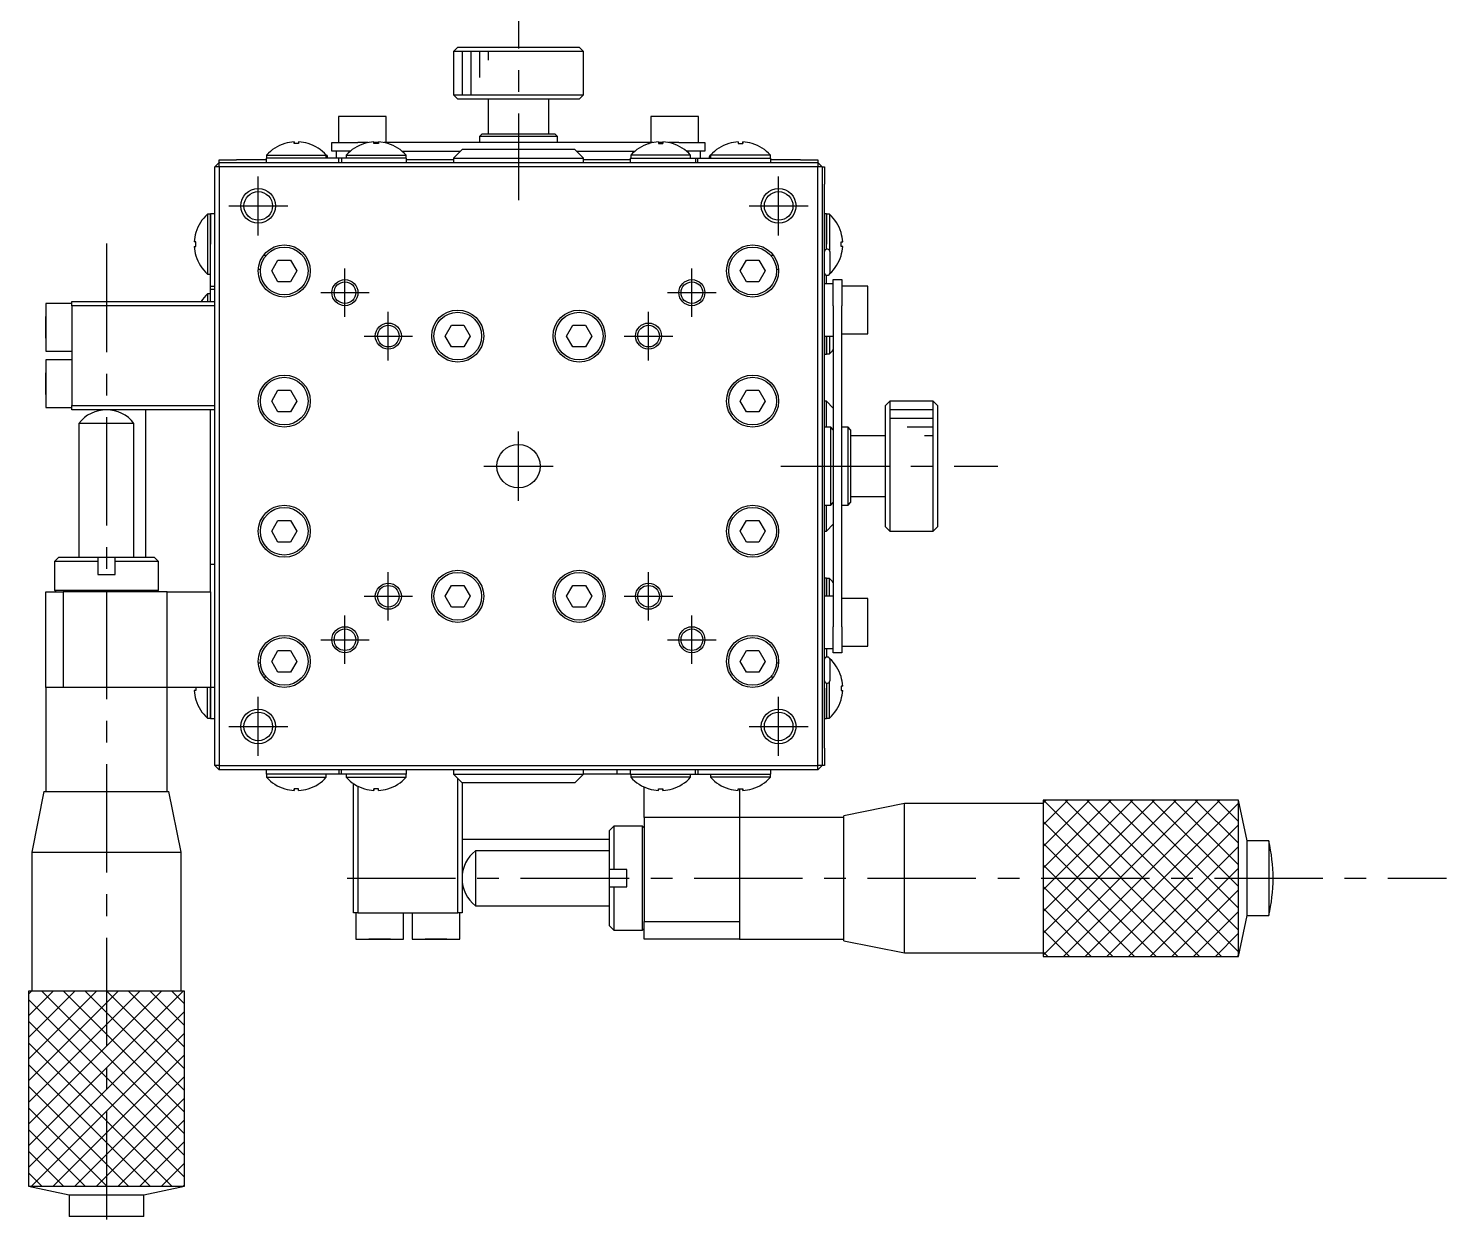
# Model space of a CAD drawing. Extents: x -162 to 398, y -18 to 324.
# Drawn here: x -7 to 156.5, y 107.5 to 244.5 of the extents above; entities that cross this region are included whole.
import ezdxf

# ---------------------------------------------------------------- set-up
doc = ezdxf.new("R2010")
doc.units = 0
doc.header["$LTSCALE"] = 10
doc.linetypes.add('CENTER', pattern=[2, 1.25, -0.25, 0.25, -0.25])
doc.layers.get('0').update_dxf_attribs({"linetype": 'CONTINUOUS'})
doc.layers.add('CENTER', color=1, linetype='CENTER')

msp = doc.modelspace()

# ---------------------------------------------------------------- linework, layer by layer
at = {"color": 7, "linetype": 'CONTINUOUS'}
for p, q in [((42.529483, 242.301859), (42.029483, 241.801859)), ((42.529483, 242.301859), (56.529483, 242.301859)), ((57.029483, 241.801859), (56.529483, 242.301859)), ((57.029483, 241.801859), (42.029483, 241.801859)), ((42.029483, 241.801859), (42.029483, 236.801859)), ((57.029483, 236.801859), (57.029483, 241.801859)), ((42.029483, 236.801859), (57.029483, 236.801859)), ((42.029483, 236.801859), (42.529483, 236.301859)), ((56.529483, 236.301859), (42.529483, 236.301859)), ((46.029483, 236.301859), (46.029483, 232.301859)), ((53.029483, 232.301859), (53.029483, 236.301859)), ((56.529483, 236.301859), (57.029483, 236.801859)), ((34.279483, 234.301859), (28.779483, 234.301859)), ((28.779483, 234.301859), (28.779483, 231.301859)), ((34.279483, 231.301859), (34.279483, 234.301859)), ((70.279483, 234.301859), (64.779483, 234.301859)), ((64.779483, 234.301859), (64.779483, 231.301859)), ((70.279483, 231.301859), (70.279483, 234.301859)), ((45.329483, 232.301859), (45.029483, 232.001859)), ((45.329483, 232.301859), (53.729483, 232.301859)), ((54.029483, 232.001859), (53.729483, 232.301859)), ((22.581697, 231.192289), (22.578434, 231.198979)), ((22.581697, 231.192289), (22.578434, 231.198979)), ((23.669483, 231.192289), (23.669483, 231.38714)), ((23.669483, 231.38714), (23.669483, 231.192289)), ((24.189483, 231.192289), (23.669483, 231.192289)), ((24.189483, 231.38714), (24.189483, 231.192289)), ((25.280531, 231.198979), (25.277268, 231.192289)), ((28.029483, 230.301859), (28.029483, 231.301859)), ((28.029483, 231.301859), (31.029483, 231.301859)), ((32.211659, 231.301859), (31.029483, 231.301859)), ((31.781697, 231.192289), (31.778434, 231.198979)), ((31.781697, 231.192289), (31.778434, 231.198979)), ((32.869483, 231.192289), (32.869483, 231.38714)), ((32.869483, 231.38714), (32.869483, 231.192289)), ((33.389483, 231.301859), (32.869483, 231.301859)), ((33.389483, 231.192289), (32.869483, 231.192289)), ((33.389483, 231.38714), (33.389483, 231.192289)), ((65.011659, 231.301859), (34.047306, 231.301859)), ((34.480531, 231.198979), (34.477268, 231.192289)), ((54.029483, 232.001859), (45.029483, 232.001859)), ((45.029483, 232.001859), (45.029483, 231.301859)), ((54.029483, 231.301859), (54.029483, 232.001859)), ((64.578434, 231.198979), (64.581697, 231.192289)), ((65.669483, 231.38714), (65.669483, 231.192289)), ((66.189483, 231.301859), (65.669483, 231.301859)), ((65.669483, 231.192289), (66.189483, 231.192289)), ((66.189483, 231.192289), (66.189483, 231.38714)), ((66.189483, 231.38714), (66.189483, 231.192289)), ((68.029483, 231.301859), (66.847306, 231.301859)), ((67.277268, 231.192289), (67.280531, 231.198979)), ((67.277268, 231.192289), (67.280531, 231.198979)), ((68.029483, 231.301859), (71.029483, 231.301859)), ((71.029483, 231.301859), (71.029483, 230.301859)), ((73.778434, 231.198979), (73.781697, 231.192289)), ((74.869483, 231.38714), (74.869483, 231.192289)), ((74.869483, 231.192289), (75.389483, 231.192289)), ((75.389483, 231.192289), (75.389483, 231.38714)), ((75.389483, 231.38714), (75.389483, 231.192289)), ((76.477268, 231.192289), (76.480531, 231.198979)), ((76.477268, 231.192289), (76.480531, 231.198979)), ((15.029483, 229.001859), (14.529483, 228.501859)), ((15.029483, 229.001859), (15.029483, 229.301859)), ((15.029483, 229.301859), (17.029483, 229.301859)), ((15.029483, 228.501859), (15.029483, 229.001859)), ((15.029483, 229.001859), (84.029483, 229.001859)), ((20.429483, 229.301859), (17.029483, 229.301859)), ((23.929483, 229.501859), (20.429483, 229.501859)), ((20.429483, 229.501859), (20.429483, 229.001859)), ((20.479483, 229.844473), (23.929483, 229.844473)), ((20.479483, 229.844473), (20.479483, 229.501859)), ((23.929483, 229.844473), (27.379483, 229.844473)), ((27.829483, 229.501859), (23.929483, 229.501859)), ((27.379483, 229.501859), (27.379483, 229.844473)), ((27.529483, 229.551859), (27.529483, 229.651859)), ((27.529483, 229.551859), (27.529483, 229.651859)), ((28.829483, 229.501859), (27.829483, 229.501859)), ((30.14452, 230.301859), (28.029483, 230.301859)), ((28.529483, 230.301859), (28.529483, 229.501859)), ((29.129483, 229.501859), (28.829483, 229.501859)), ((28.829483, 229.001859), (28.829483, 229.501859)), ((29.129483, 229.501859), (29.129483, 229.001859)), ((30.129483, 229.501859), (29.129483, 229.501859)), ((29.679483, 229.844473), (33.129483, 229.844473)), ((29.679483, 229.844473), (29.679483, 229.501859)), ((33.129483, 229.501859), (30.129483, 229.501859)), ((33.129483, 229.844473), (36.579483, 229.844473)), ((36.629483, 229.501859), (33.129483, 229.501859)), ((36.114445, 230.301859), (42.829483, 230.301859)), ((36.579483, 229.501859), (36.579483, 229.844473)), ((36.629483, 229.001859), (36.629483, 229.501859)), ((42.029483, 229.301859), (36.629483, 229.301859)), ((43.029483, 230.501859), (42.029483, 229.501859)), ((42.029483, 229.501859), (57.029483, 229.501859)), ((42.029483, 229.501859), (42.029483, 229.001859)), ((56.029483, 230.501859), (43.029483, 230.501859)), ((57.029483, 229.501859), (56.029483, 230.501859)), ((56.229483, 230.301859), (62.94452, 230.301859)), ((57.029483, 229.001859), (57.029483, 229.501859)), ((62.429483, 229.301859), (57.029483, 229.301859)), ((62.429483, 229.501859), (65.929483, 229.501859)), ((62.429483, 229.501859), (62.429483, 229.001859)), ((65.929483, 229.844473), (62.479483, 229.844473)), ((62.479483, 229.844473), (62.479483, 229.501859)), ((69.379483, 229.844473), (65.929483, 229.844473)), ((65.929483, 229.501859), (68.929483, 229.501859)), ((71.029483, 230.301859), (68.914445, 230.301859)), ((68.929483, 229.501859), (69.929483, 229.501859)), ((69.379483, 229.501859), (69.379483, 229.844473)), ((69.929483, 229.501859), (69.929483, 229.001859)), ((69.929483, 229.501859), (70.229483, 229.501859)), ((70.229483, 229.001859), (70.229483, 229.501859)), ((70.229483, 229.501859), (71.229483, 229.501859)), ((70.529483, 229.501859), (70.529483, 230.301859)), ((71.229483, 229.501859), (75.129483, 229.501859)), ((71.529483, 229.651859), (71.529483, 229.551859)), ((71.529483, 229.651859), (71.529483, 229.551859)), ((75.129483, 229.844473), (71.679483, 229.844473)), ((71.679483, 229.844473), (71.679483, 229.501859)), ((78.579483, 229.844473), (75.129483, 229.844473)), ((75.129483, 229.501859), (78.629483, 229.501859)), ((78.579483, 229.501859), (78.579483, 229.844473)), ((78.629483, 229.001859), (78.629483, 229.501859)), ((82.029483, 229.301859), (78.629483, 229.301859)), ((82.029483, 229.301859), (84.029483, 229.301859)), ((84.029483, 229.301859), (84.029483, 229.001859)), ((84.029483, 229.001859), (84.029483, 228.501859)), ((84.529483, 228.501859), (84.029483, 229.001859)), ((15.029483, 228.501859), (14.529483, 228.501859)), ((14.529483, 159.501859), (14.529483, 228.501859)), ((15.029483, 228.501859), (15.029483, 159.501859)), ((84.029483, 228.501859), (15.029483, 228.501859)), ((84.029483, 159.501859), (84.029483, 228.501859)), ((84.529483, 228.501859), (84.029483, 228.501859)), ((84.529483, 228.501859), (84.529483, 226.501859)), ((84.529483, 228.501859), (84.829483, 228.501859)), ((84.829483, 228.501859), (84.829483, 226.501859)), ((84.529483, 226.501859), (84.529483, 161.501859)), ((84.529483, 226.501859), (84.529483, 161.501859)), ((84.829483, 218.301859), (84.829483, 226.501859)), ((13.686869, 223.051859), (13.686869, 219.601859)), ((14.029483, 223.051859), (13.686869, 223.051859)), ((14.029483, 219.601859), (14.029483, 223.101859)), ((14.529483, 223.101859), (14.029483, 223.101859)), ((14.029483, 223.051859), (14.029483, 219.601859)), ((85.029483, 223.101859), (84.829483, 223.101859)), ((85.029483, 219.601859), (85.029483, 223.101859)), ((85.029483, 223.051859), (85.029483, 219.601859)), ((85.372097, 223.051859), (85.029483, 223.051859)), ((85.372097, 223.051859), (85.372097, 219.601859)), ((12.339053, 220.949645), (12.332362, 220.952908)), ((12.339053, 220.949645), (12.332362, 220.952908)), ((86.719912, 220.949645), (86.726603, 220.952908)), ((86.719912, 220.949645), (86.726603, 220.952908)), ((12.339053, 219.861859), (12.144202, 219.861859)), ((12.144202, 219.341859), (12.339053, 219.341859)), ((12.339053, 219.341859), (12.339053, 219.861859)), ((13.686869, 219.601859), (13.686869, 216.151859)), ((14.029483, 215.701859), (14.029483, 219.601859)), ((85.029483, 218.996808), (85.029483, 219.601859)), ((85.372097, 219.601859), (85.372097, 218.911232)), ((86.719912, 219.861859), (86.914763, 219.861859)), ((86.719912, 219.341859), (86.719912, 219.861859)), ((86.914763, 219.341859), (86.719912, 219.341859)), ((12.332362, 218.25081), (12.339053, 218.254073)), ((12.332362, 218.25081), (12.339053, 218.254073)), ((20.450421, 218.301859), (20.129483, 218.301859)), ((21.086108, 216.501859), (21.807795, 217.751859)), ((21.807795, 217.751859), (23.251171, 217.751859)), ((23.251171, 217.751859), (23.972859, 216.501859)), ((75.086108, 216.501859), (75.807795, 217.751859)), ((75.807795, 217.751859), (77.251171, 217.751859)), ((77.251171, 217.751859), (77.972859, 216.501859)), ((78.929483, 218.301859), (78.608545, 218.301859)), ((84.829483, 216.701859), (84.829483, 218.301859)), ((85.179483, 219.001859), (85.079483, 219.001859)), ((85.179483, 219.001859), (85.079483, 219.001859)), ((85.429483, 218.751859), (85.429483, 217.501859)), ((85.429483, 218.751859), (85.429483, 217.626859)), ((85.429483, 218.751859), (85.429483, 217.626859)), ((85.429483, 217.626859), (85.429483, 217.376859)), ((85.429483, 217.626859), (85.429483, 217.376859)), ((85.429483, 217.501859), (85.429483, 216.251859)), ((86.726603, 218.25081), (86.719912, 218.254073)), ((86.726603, 218.25081), (86.719912, 218.254073)), ((13.686869, 216.151859), (14.029483, 216.151859)), ((19.536157, 216.701859), (19.786766, 216.701859)), ((21.807795, 215.251859), (21.086108, 216.501859)), ((23.972859, 216.501859), (23.251171, 215.251859)), ((75.807795, 215.251859), (75.086108, 216.501859)), ((77.972859, 216.501859), (77.251171, 215.251859)), ((79.272201, 216.701859), (79.522808, 216.701859)), ((84.829483, 171.301859), (84.829483, 216.701859)), ((85.029483, 215.701859), (85.029483, 216.00691)), ((85.079483, 216.001859), (85.179483, 216.001859)), ((85.079483, 216.001859), (85.179483, 216.001859)), ((85.429483, 217.376859), (85.429483, 216.251859)), ((85.429483, 217.376859), (85.429483, 216.327794)), ((85.429483, 216.327794), (85.429483, 216.251859)), ((14.029483, 214.701859), (14.029483, 215.701859)), ((14.029483, 214.401859), (14.029483, 214.701859)), ((14.529483, 214.701859), (14.029483, 214.701859)), ((14.029483, 213.401859), (14.029483, 214.401859)), ((14.029483, 214.401859), (14.529483, 214.401859)), ((23.251171, 215.251859), (21.807795, 215.251859)), ((77.251171, 215.251859), (75.807795, 215.251859)), ((85.829483, 215.001859), (84.829483, 215.001859)), ((85.029483, 215.001859), (85.029483, 215.701859)), ((85.829483, 215.501859), (86.829483, 215.501859)), ((85.829483, 212.501859), (85.829483, 215.501859)), ((86.829483, 215.501859), (86.829483, 212.501859)), ((89.829483, 214.751859), (86.829483, 214.751859)), ((89.829483, 209.251859), (89.829483, 214.751859)), ((-4.970517, 212.751859), (-4.970517, 207.251859)), ((-4.970517, 212.751859), (-4.970517, 207.251859)), ((-1.970517, 212.751859), (-4.970517, 212.751859)), ((-1.970517, 212.501859), (-1.970517, 213.001859)), ((-1.970517, 213.001859), (14.529483, 213.001859)), ((13.686869, 213.851859), (13.686869, 213.001859)), ((14.029483, 213.851859), (13.686869, 213.851859)), ((14.029483, 213.001859), (14.029483, 213.401859)), ((-4.970517, 211.251859), (-4.970517, 210.001859)), ((-4.970517, 210.001859), (-4.970517, 211.251859)), ((-1.970517, 212.501859), (-1.970517, 201.001859)), ((14.529483, 212.501859), (-1.970517, 212.501859)), ((85.829483, 212.501859), (85.829483, 175.501859)), ((86.829483, 175.501859), (86.829483, 212.501859)), ((-4.970517, 208.751859), (-4.970517, 210.001859)), ((-4.970517, 210.001859), (-4.970517, 208.751859)), ((41.086108, 209.001859), (41.807795, 210.251859)), ((41.807795, 210.251859), (43.251171, 210.251859)), ((43.251171, 210.251859), (43.972859, 209.001859)), ((55.086108, 209.001859), (55.807795, 210.251859)), ((55.807795, 210.251859), (57.251171, 210.251859)), ((57.251171, 210.251859), (57.972859, 209.001859)), ((41.807795, 207.751859), (41.086108, 209.001859)), ((43.251171, 207.751859), (41.807795, 207.751859)), ((43.972859, 209.001859), (43.251171, 207.751859)), ((55.807795, 207.751859), (55.086108, 209.001859)), ((57.251171, 207.751859), (55.807795, 207.751859)), ((57.972859, 209.001859), (57.251171, 207.751859)), ((84.829483, 209.001859), (85.829483, 209.001859)), ((85.029483, 209.001859), (85.029483, 207.314083)), ((85.029483, 206.901859), (85.029483, 208.969847)), ((85.372097, 209.001859), (85.372097, 206.951859)), ((86.829483, 209.251859), (89.829483, 209.251859)), ((-4.970517, 207.251859), (-1.970517, 207.251859)), ((-4.970517, 206.251859), (-4.970517, 200.751859)), ((-4.970517, 206.251859), (-4.970517, 200.751859)), ((-1.970517, 206.251859), (-4.970517, 206.251859)), ((84.829483, 206.901859), (85.029483, 206.901859)), ((85.029483, 207.314083), (85.029483, 206.951859)), ((85.029483, 206.951859), (85.372097, 206.951859)), ((-4.970517, 204.751859), (-4.970517, 203.501859)), ((-4.970517, 203.501859), (-4.970517, 204.751859)), ((-4.970517, 202.251859), (-4.970517, 203.501859)), ((-4.970517, 203.501859), (-4.970517, 202.251859)), ((21.086107, 201.501859), (21.807795, 202.751859)), ((21.807795, 200.251859), (21.086107, 201.501859)), ((21.807795, 202.751859), (23.251171, 202.751859)), ((23.251171, 202.751859), (23.972859, 201.501859)), ((23.972859, 201.501859), (23.251171, 200.251859)), ((75.086107, 201.501859), (75.807795, 202.751859)), ((75.807795, 200.251859), (75.086107, 201.501859)), ((75.807795, 202.751859), (77.251171, 202.751859)), ((77.251171, 202.751859), (77.972859, 201.501859)), ((77.972859, 201.501859), (77.251171, 200.251859)), ((85.029483, 201.501859), (84.829483, 201.501859)), ((85.029483, 198.501859), (85.029483, 201.501859)), ((85.829483, 200.701859), (85.029483, 201.501859)), ((92.329483, 201.50186), (91.829483, 201.00186)), ((92.329483, 201.50186), (92.329483, 186.50186)), ((97.329483, 201.50186), (92.329483, 201.50186)), ((97.329483, 186.50186), (97.329483, 201.50186)), ((97.829483, 201.00186), (97.329483, 201.50186)), ((-4.970517, 200.751859), (-1.970517, 200.751859)), ((-1.970517, 200.501859), (-1.970517, 201.001859)), ((-1.970517, 201.001859), (14.529483, 201.001859)), ((14.529483, 200.501859), (-1.970517, 200.501859)), ((6.529483, 200.501859), (6.529483, 183.501859)), ((14.029483, 179.501859), (14.029483, 200.501859)), ((23.251171, 200.251859), (21.807795, 200.251859)), ((77.251171, 200.251859), (75.807795, 200.251859)), ((91.829483, 187.00186), (91.829483, 201.00186)), ((97.829483, 201.00186), (97.829483, 187.00186)), ((2.029483, 198.934679), (-1.145517, 198.934679)), ((-1.145517, 198.934679), (-1.145517, 183.501859)), ((5.204483, 198.934679), (2.029483, 198.934679)), ((5.204483, 183.501859), (5.204483, 198.934679)), ((85.529483, 198.501859), (84.829483, 198.501859)), ((85.529483, 189.501859), (85.529483, 198.501859)), ((85.829483, 198.201859), (85.529483, 198.501859)), ((87.529483, 198.501859), (86.829483, 198.501859)), ((87.529483, 189.501859), (87.529483, 198.501859)), ((87.829483, 198.201859), (87.529483, 198.501859)), ((87.829483, 198.201859), (87.829483, 189.801859)), ((91.829483, 197.50186), (87.829483, 197.50186)), ((85.529483, 189.501859), (85.829483, 189.801859)), ((87.529483, 189.501859), (87.829483, 189.801859)), ((87.829483, 190.50186), (91.829483, 190.50186)), ((84.829483, 189.501859), (85.529483, 189.501859)), ((85.029483, 186.501859), (85.029483, 189.501859)), ((86.829483, 189.501859), (87.529483, 189.501859)), ((21.086107, 186.501859), (21.807795, 187.751859)), ((21.807795, 185.251859), (21.086107, 186.501859)), ((21.807795, 187.751859), (23.251171, 187.751859)), ((23.251171, 187.751859), (23.972859, 186.501859)), ((23.972859, 186.501859), (23.251171, 185.251859)), ((75.086107, 186.501859), (75.807795, 187.751859)), ((75.807795, 185.251859), (75.086107, 186.501859)), ((75.807795, 187.751859), (77.251171, 187.751859)), ((77.251171, 187.751859), (77.972859, 186.501859)), ((77.972859, 186.501859), (77.251171, 185.251859)), ((84.829483, 186.501859), (85.029483, 186.501859)), ((85.029483, 186.501859), (85.829483, 187.301859)), ((91.829483, 187.00186), (92.329483, 186.50186)), ((92.329483, 186.50186), (97.329483, 186.50186)), ((97.329483, 186.50186), (97.829483, 187.00186)), ((23.251171, 185.251859), (21.807795, 185.251859)), ((77.251171, 185.251859), (75.807795, 185.251859)), ((-3.470517, 183.501859), (-3.970517, 183.001859)), ((-3.470517, 183.501859), (1.029483, 183.501859)), ((-3.470517, 183.501859), (-2.720517, 183.501859)), ((1.029483, 183.501859), (1.029483, 183.001859)), ((1.029483, 183.501859), (3.029483, 183.501859)), ((3.029483, 183.001859), (3.029483, 183.501859)), ((3.029483, 183.501859), (7.529483, 183.501859)), ((6.779483, 183.501859), (7.529483, 183.501859)), ((8.029483, 183.001859), (7.529483, 183.501859)), ((1.029483, 183.001859), (-3.970517, 183.001859)), ((-3.970517, 183.001859), (-3.970517, 179.701859)), ((1.029483, 183.001859), (1.029483, 181.501859)), ((1.029483, 181.501859), (3.029483, 181.501859)), ((8.029483, 183.001859), (3.029483, 183.001859)), ((3.029483, 181.501859), (3.029483, 183.001859)), ((8.029483, 179.701859), (8.029483, 183.001859)), ((14.529483, 182.668829), (14.029483, 182.668829)), ((41.086108, 179.001859), (41.807795, 180.251859)), ((41.807795, 180.251859), (43.251171, 180.251859)), ((43.251171, 180.251859), (43.972859, 179.001859)), ((55.086108, 179.001859), (55.807795, 180.251859)), ((55.807795, 180.251859), (57.251171, 180.251859)), ((57.251171, 180.251859), (57.972859, 179.001859)), ((85.029483, 181.101859), (84.829483, 181.101859)), ((85.029483, 181.101859), (85.029483, 179.033871)), ((85.029483, 180.689635), (85.029483, 181.051859)), ((85.372097, 181.051859), (85.029483, 181.051859)), ((85.029483, 179.001859), (85.029483, 180.689635)), ((85.372097, 179.001859), (85.372097, 181.051859)), ((-4.970517, 168.501859), (-4.970517, 179.501859)), ((-4.970517, 179.501859), (-2.970517, 179.501859)), ((-3.970517, 179.701859), (2.029483, 179.701859)), ((-3.970517, 179.701859), (-3.770517, 179.501859)), ((-2.970517, 179.501859), (-2.970517, 168.501859)), ((9.029483, 179.501859), (-2.970517, 179.501859)), ((2.029483, 179.701859), (8.029483, 179.701859)), ((7.829483, 179.501859), (8.029483, 179.701859)), ((9.029483, 168.501859), (9.029483, 179.501859)), ((9.029483, 179.501859), (14.029483, 179.501859)), ((14.029483, 179.501859), (14.029483, 168.501859)), ((41.807795, 177.751859), (41.086108, 179.001859)), ((43.972859, 179.001859), (43.251171, 177.751859)), ((55.807795, 177.751859), (55.086108, 179.001859)), ((57.972859, 179.001859), (57.251171, 177.751859)), ((85.829483, 179.001859), (84.829483, 179.001859)), ((89.829483, 178.751859), (86.829483, 178.751859)), ((89.829483, 173.251859), (89.829483, 178.751859)), ((43.251171, 177.751859), (41.807795, 177.751859)), ((57.251171, 177.751859), (55.807795, 177.751859)), ((85.829483, 172.501859), (85.829483, 175.501859)), ((86.829483, 175.501859), (86.829483, 172.501859)), ((21.086108, 171.501859), (21.807795, 172.751859)), ((21.807795, 172.751859), (23.251171, 172.751859)), ((23.251171, 172.751859), (23.972859, 171.501859)), ((75.086108, 171.501859), (75.807795, 172.751859)), ((75.807795, 172.751859), (77.251171, 172.751859)), ((77.251171, 172.751859), (77.972859, 171.501859)), ((84.829483, 173.001859), (85.829483, 173.001859)), ((85.029483, 173.001859), (85.029483, 172.301859)), ((85.029483, 172.301859), (85.029483, 171.996808)), ((85.179483, 172.001859), (85.079483, 172.001859)), ((85.179483, 172.001859), (85.079483, 172.001859)), ((85.429483, 171.751859), (85.429483, 170.501859)), ((85.429483, 171.751859), (85.429483, 170.626859)), ((85.429483, 171.751859), (85.429483, 170.626859)), ((86.829483, 172.501859), (85.829483, 172.501859)), ((86.829483, 173.251859), (89.829483, 173.251859)), ((19.786766, 171.301859), (19.536157, 171.301859)), ((21.807795, 170.251859), (21.086108, 171.501859)), ((23.251171, 170.251859), (21.807795, 170.251859)), ((23.972859, 171.501859), (23.251171, 170.251859)), ((75.807795, 170.251859), (75.086108, 171.501859)), ((77.251171, 170.251859), (75.807795, 170.251859)), ((77.972859, 171.501859), (77.251171, 170.251859)), ((79.522808, 171.301859), (79.272201, 171.301859)), ((84.829483, 169.701859), (84.829483, 171.301859)), ((85.429483, 170.626859), (85.429483, 170.376859)), ((85.429483, 170.626859), (85.429483, 170.376859)), ((85.429483, 170.501859), (85.429483, 169.251859)), ((85.429483, 170.376859), (85.429483, 169.251859)), ((85.429483, 170.376859), (85.429483, 169.327794)), ((-2.970517, 168.501859), (-4.970517, 168.501859)), ((-4.970517, 168.501859), (-4.970517, 156.501859)), ((9.029483, 168.501859), (-2.970517, 168.501859)), ((14.029483, 168.501859), (9.029483, 168.501859)), ((9.029483, 156.501859), (9.029483, 168.501859)), ((12.333351, 168.501859), (12.339053, 168.141859)), ((13.686869, 168.401859), (13.686869, 168.501859)), ((14.529483, 168.501859), (14.029483, 168.501859)), ((14.029483, 168.501859), (14.029483, 168.401859)), ((20.129483, 169.701859), (20.450421, 169.701859)), ((78.608546, 169.701859), (78.929483, 169.701859)), ((84.829483, 161.501859), (84.829483, 169.701859)), ((85.029483, 169.00691), (85.029483, 168.401859)), ((85.079483, 169.001859), (85.179483, 169.001859)), ((85.079483, 169.001859), (85.179483, 169.001859)), ((85.372097, 168.401859), (85.372097, 169.092486)), ((85.429483, 169.327794), (85.429483, 169.251859)), ((86.726603, 169.752908), (86.719912, 169.749645)), ((86.726603, 169.752908), (86.719912, 169.749645)), ((86.914763, 168.661859), (86.719912, 168.661859)), ((86.719912, 168.661859), (86.719912, 168.141859)), ((12.339053, 168.141859), (12.144202, 168.141859)), ((12.339053, 167.054073), (12.332362, 167.05081)), ((12.339053, 167.054073), (12.332362, 167.05081)), ((13.686869, 164.951859), (13.686869, 168.401859)), ((14.029483, 164.951859), (14.029483, 168.401859)), ((14.029483, 168.401859), (14.029483, 164.901859)), ((85.029483, 164.951859), (85.029483, 168.401859)), ((85.029483, 168.401859), (85.029483, 164.901859)), ((85.372097, 164.951859), (85.372097, 168.401859)), ((86.719912, 168.141859), (86.914763, 168.141859)), ((86.719912, 167.054073), (86.726603, 167.05081)), ((86.719912, 167.054073), (86.726603, 167.05081)), ((13.686869, 164.951859), (14.029483, 164.951859)), ((14.029483, 164.901859), (14.529483, 164.901859)), ((84.829483, 164.901859), (85.029483, 164.901859)), ((85.029483, 164.951859), (85.372097, 164.951859)), ((84.529483, 161.501859), (84.529483, 159.501859)), ((84.829483, 161.501859), (84.829483, 159.501859)), ((15.029483, 159.501859), (14.529483, 159.501859)), ((14.529483, 159.501859), (15.029483, 159.001859)), ((15.029483, 159.501859), (15.029483, 159.001859)), ((15.029483, 159.501859), (84.029483, 159.501859)), ((84.029483, 159.001859), (15.029483, 159.001859)), ((20.429483, 159.001859), (20.429483, 158.501859)), ((28.829483, 159.001859), (28.829483, 158.501859)), ((29.129483, 158.501859), (29.129483, 159.001859)), ((36.629483, 158.501859), (36.629483, 159.001859)), ((42.029483, 159.001859), (42.029483, 158.501859)), ((57.029483, 158.501859), (57.029483, 159.001859)), ((60.862513, 159.001859), (60.862513, 158.501859)), ((62.429483, 159.001859), (62.429483, 158.501859)), ((69.929483, 158.501859), (69.929483, 159.001859)), ((70.229483, 159.001859), (70.229483, 158.501859)), ((78.629483, 158.501859), (78.629483, 159.001859)), ((84.529483, 159.501859), (84.029483, 159.501859)), ((84.029483, 159.001859), (84.029483, 159.501859)), ((84.029483, 159.001859), (84.529483, 159.501859)), ((84.829483, 159.501859), (84.529483, 159.501859)), ((23.929483, 158.501859), (20.429483, 158.501859)), ((20.479483, 158.501859), (20.479483, 158.159245)), ((20.479483, 158.159245), (23.929483, 158.159245)), ((27.829483, 158.501859), (23.929483, 158.501859)), ((23.929483, 158.159245), (27.379483, 158.159245)), ((27.379483, 158.159245), (27.379483, 158.501859)), ((28.829483, 158.501859), (27.829483, 158.501859)), ((29.129483, 158.501859), (28.829483, 158.501859)), ((30.129483, 158.501859), (29.129483, 158.501859)), ((29.679483, 158.501859), (29.679483, 158.159245)), ((29.679483, 158.159245), (33.129483, 158.159245)), ((33.129483, 158.501859), (30.129483, 158.501859)), ((30.529483, 142.501859), (30.529483, 157.407126)), ((31.029483, 157.109183), (31.029483, 142.501859)), ((36.629483, 158.501859), (33.129483, 158.501859)), ((33.129483, 158.159245), (36.579483, 158.159245)), ((36.579483, 158.159245), (36.579483, 158.501859)), ((42.029483, 158.501859), (57.029483, 158.501859)), ((42.029483, 158.501859), (43.029483, 157.501859)), ((42.529483, 142.501859), (42.529483, 158.001859)), ((56.029483, 157.501859), (43.029483, 157.501859)), ((43.029483, 157.501859), (43.029483, 142.501859)), ((56.029483, 157.501859), (57.029483, 158.501859)), ((62.429483, 158.501859), (57.029483, 158.501859)), ((62.429483, 158.501859), (65.929483, 158.501859)), ((62.479483, 158.501859), (62.479483, 158.159245)), ((65.929483, 158.159245), (62.479483, 158.159245)), ((64.029483, 153.501859), (64.029483, 157.012587)), ((65.929483, 158.501859), (68.929483, 158.501859)), ((69.379483, 158.159245), (65.929483, 158.159245)), ((68.929483, 158.501859), (69.929483, 158.501859)), ((69.379483, 158.159245), (69.379483, 158.501859)), ((69.929483, 158.501859), (70.229483, 158.501859)), ((70.229483, 158.501859), (71.229483, 158.501859)), ((71.229483, 158.501859), (75.129483, 158.501859)), ((71.679483, 158.501859), (71.679483, 158.159245)), ((75.129483, 158.159245), (71.679483, 158.159245)), ((75.129483, 158.501859), (78.629483, 158.501859)), ((78.579483, 158.159245), (75.129483, 158.159245)), ((78.579483, 158.159245), (78.579483, 158.501859)), ((-5.170517, 156.501859), (-6.570517, 149.501859)), ((-5.170517, 156.501859), (9.229483, 156.501859)), ((10.629483, 149.501859), (9.229483, 156.501859)), ((22.581697, 156.811429), (22.578434, 156.804739)), ((22.581697, 156.811429), (22.578434, 156.804739)), ((24.189483, 156.811429), (23.669483, 156.811429)), ((23.669483, 156.811429), (23.669483, 156.616578)), ((23.669483, 156.616578), (23.669483, 156.811429)), ((24.189483, 156.616578), (24.189483, 156.811429)), ((25.280531, 156.804739), (25.277268, 156.811429)), ((31.781697, 156.811429), (31.778434, 156.804739)), ((31.781697, 156.811429), (31.778434, 156.804739)), ((33.389483, 156.811429), (32.869483, 156.811429)), ((32.869483, 156.811429), (32.869483, 156.616578)), ((32.869483, 156.616578), (32.869483, 156.811429)), ((33.389483, 156.616578), (33.389483, 156.811429)), ((34.480531, 156.804739), (34.477268, 156.811429)), ((64.578434, 156.804739), (64.581697, 156.811429)), ((65.669483, 156.811429), (66.189483, 156.811429)), ((65.669483, 156.616578), (65.669483, 156.811429)), ((66.189483, 156.811429), (66.189483, 156.616578)), ((66.189483, 156.616578), (66.189483, 156.811429)), ((67.277268, 156.811429), (67.280531, 156.804739)), ((67.277268, 156.811429), (67.280531, 156.804739)), ((73.778434, 156.804739), (73.781697, 156.811429)), ((74.869483, 156.811429), (75.389483, 156.811429)), ((74.869483, 156.616578), (74.869483, 156.811429)), ((75.029483, 156.805728), (75.029483, 153.501859)), ((75.389483, 156.811429), (75.389483, 156.616578)), ((75.389483, 156.616578), (75.389483, 156.811429)), ((76.477268, 156.811429), (76.480531, 156.804739)), ((76.477268, 156.811429), (76.480531, 156.804739)), ((132.529483, 155.501859), (110.029483, 155.501859)), ((110.029483, 155.501859), (110.029483, 137.501859)), ((133.529483, 150.801859), (132.529483, 155.501859)), ((132.529483, 137.501859), (132.529483, 155.501859)), ((94.029483, 155.101859), (87.029483, 153.701859)), ((87.029483, 139.301859), (87.029483, 153.701859)), ((94.029483, 137.901859), (94.029483, 155.101859)), ((110.029483, 155.101859), (94.029483, 155.101859)), ((60.529483, 152.501859), (60.029483, 152.001859)), ((60.529483, 152.501859), (60.529483, 147.501859)), ((63.829483, 152.501859), (60.529483, 152.501859)), ((63.829483, 146.501859), (63.829483, 152.501859)), ((64.029483, 152.301859), (63.829483, 152.501859)), ((75.029483, 153.501859), (64.029483, 153.501859)), ((64.029483, 153.501859), (64.029483, 141.501859)), ((75.029483, 153.501859), (75.029483, 141.501859)), ((87.029483, 153.501859), (75.029483, 153.501859)), ((43.029483, 151.001859), (60.029483, 151.001859)), ((60.029483, 151.251859), (60.029483, 152.001859)), ((60.029483, 147.501859), (60.029483, 152.001859)), ((133.529483, 146.501859), (133.529483, 150.801859)), ((136.029483, 150.801859), (133.529483, 150.801859)), ((136.029483, 150.801859), (136.029483, 142.201859)), ((-6.570517, 149.501859), (10.629483, 149.501859)), ((-6.570517, 149.501859), (-6.570517, 133.501859)), ((10.629483, 133.501859), (10.629483, 149.501859)), ((44.596662, 149.676859), (44.596662, 146.501859)), ((60.029483, 149.676859), (44.596662, 149.676859)), ((60.529483, 147.501859), (60.029483, 147.501859)), ((60.029483, 145.501859), (60.029483, 147.501859)), ((62.029483, 147.501859), (60.529483, 147.501859)), ((62.029483, 145.501859), (62.029483, 147.501859)), ((44.596662, 146.501859), (44.596662, 143.326859)), ((63.829483, 140.501859), (63.829483, 146.501859)), ((132.529483, 137.501859), (132.529483, 146.501859)), ((133.529483, 142.201859), (133.529483, 146.501859)), ((60.029483, 141.001859), (60.029483, 145.501859)), ((60.029483, 145.501859), (60.529483, 145.501859)), ((60.529483, 145.501859), (60.529483, 140.501859)), ((60.529483, 145.501859), (62.029483, 145.501859)), ((31.029483, 142.501859), (30.529483, 142.501859)), ((30.779483, 142.501859), (30.779483, 139.501859)), ((31.029483, 142.501859), (42.529483, 142.501859)), ((36.279483, 139.501859), (36.279483, 142.501859)), ((37.279483, 142.501859), (37.279483, 139.501859)), ((43.029483, 142.501859), (42.529483, 142.501859)), ((42.779483, 139.501859), (42.779483, 142.501859)), ((44.596662, 143.326859), (60.029483, 143.326859)), ((60.029483, 141.001859), (60.029483, 141.751859)), ((60.029483, 141.001859), (60.529483, 140.501859)), ((63.829483, 140.501859), (64.029483, 140.701859)), ((64.029483, 141.501859), (75.029483, 141.501859)), ((64.029483, 139.501859), (64.029483, 141.501859)), ((75.029483, 141.501859), (75.029483, 139.501859)), ((132.529483, 137.501859), (133.529483, 142.201859)), ((133.529483, 142.201859), (136.029483, 142.201859)), ((30.779483, 139.501859), (36.279483, 139.501859)), ((30.779483, 139.501859), (36.279483, 139.501859)), ((32.279483, 139.501859), (33.529483, 139.501859)), ((33.529483, 139.501859), (32.279483, 139.501859)), ((34.779483, 139.501859), (33.529483, 139.501859)), ((33.529483, 139.501859), (34.779483, 139.501859)), ((37.279483, 139.501859), (42.779483, 139.501859)), ((37.279483, 139.501859), (42.779483, 139.501859)), ((38.779483, 139.501859), (40.029483, 139.501859)), ((40.029483, 139.501859), (38.779483, 139.501859)), ((41.279483, 139.501859), (40.029483, 139.501859)), ((40.029483, 139.501859), (41.279483, 139.501859)), ((60.529483, 140.501859), (63.829483, 140.501859)), ((75.029483, 139.501859), (64.029483, 139.501859)), ((75.029483, 139.501859), (87.029483, 139.501859)), ((87.029483, 139.301859), (94.029483, 137.901859)), ((94.029483, 137.901859), (110.029483, 137.901859)), ((110.029483, 137.501859), (132.529483, 137.501859)), ((11.029483, 133.501859), (-6.970517, 133.501859)), ((-6.970517, 133.501859), (-6.970517, 111.001859)), ((11.029483, 111.001859), (11.029483, 133.501859)), ((-6.970517, 111.001859), (2.029483, 111.001859)), ((-6.970517, 111.001859), (-2.270517, 110.001859)), ((-6.970517, 111.001859), (11.029483, 111.001859)), ((-2.270517, 110.001859), (2.029483, 110.001859)), ((-2.270517, 110.001859), (-2.270517, 107.501859)), ((2.029483, 110.001859), (6.329483, 110.001859)), ((6.329483, 110.001859), (11.029483, 111.001859)), ((6.329483, 107.501859), (6.329483, 110.001859)), ((6.329483, 107.501859), (-2.270517, 107.501859))]:
    msp.add_line(p, q, dxfattribs=at)
at = {"color": 3, "linetype": 'CONTINUOUS'}
for p, q in [((43.029483, 241.801859), (43.029483, 236.801859)), ((44.029483, 241.801859), (44.029483, 236.801859)), ((45.029483, 241.801859), (45.029483, 238.801859)), ((46.029483, 241.801859), (46.029483, 240.801859)), ((97.329483, 200.50186), (92.329483, 200.50186)), ((97.329483, 199.50186), (92.329483, 199.50186)), ((97.329483, 198.50186), (94.329483, 198.50186)), ((97.329483, 197.50186), (96.329483, 197.50186)), ((110.029483, 155.157106), (110.374235, 155.501859)), ((110.029483, 152.657106), (112.874235, 155.501859)), ((110.029483, 150.157106), (115.374235, 155.501859)), ((110.029483, 147.657106), (117.874235, 155.501859)), ((110.029483, 145.157106), (120.374235, 155.501859)), ((110.029483, 142.657106), (122.874235, 155.501859)), ((110.029483, 140.157106), (125.374235, 155.501859)), ((110.029483, 137.657106), (127.874235, 155.501859)), ((110.066799, 155.501859), (128.066799, 137.501859)), ((112.374235, 137.501859), (130.374235, 155.501859)), ((112.566799, 155.501859), (130.566799, 137.501859)), ((115.066799, 155.501859), (132.529483, 138.039176)), ((117.566799, 155.501859), (132.529483, 140.539176)), ((120.066799, 155.501859), (132.529483, 143.039176)), ((122.566799, 155.501859), (132.529483, 145.539176)), ((125.066799, 155.501859), (132.529483, 148.039176)), ((127.566799, 155.501859), (132.529483, 150.539176)), ((130.066799, 155.501859), (132.529483, 153.039176)), ((114.874235, 137.501859), (132.529483, 155.157106)), ((110.029483, 153.039176), (125.566799, 137.501859)), ((117.374235, 137.501859), (132.529483, 152.657106)), ((110.029483, 150.539176), (123.066799, 137.501859)), ((119.874235, 137.501859), (132.529483, 150.157106)), ((110.029483, 148.039176), (120.566799, 137.501859)), ((122.374235, 137.501859), (132.529483, 147.657106)), ((110.029483, 145.539176), (118.066799, 137.501859)), ((124.874235, 137.501859), (132.529483, 145.157106)), ((110.029483, 143.039176), (115.566799, 137.501859)), ((127.374235, 137.501859), (132.529483, 142.657106)), ((110.029483, 140.539176), (113.066799, 137.501859)), ((129.874235, 137.501859), (132.529483, 140.157106)), ((110.029483, 138.039176), (110.566799, 137.501859)), ((132.374235, 137.501859), (132.529483, 137.657106)), ((-6.970517, 133.157106), (-6.625765, 133.501859)), ((-6.970517, 130.657106), (-4.125765, 133.501859)), ((-6.970517, 128.157106), (-1.625765, 133.501859)), ((-6.970517, 125.657106), (0.874235, 133.501859)), ((-6.970517, 123.157106), (3.374235, 133.501859)), ((-6.970517, 120.657106), (5.874235, 133.501859)), ((-6.970517, 118.157106), (8.374235, 133.501859)), ((-6.970517, 115.657106), (10.874235, 133.501859)), ((-6.970517, 132.539176), (11.029483, 114.539176)), ((-5.433201, 133.501859), (11.029483, 117.039176)), ((-2.933201, 133.501859), (11.029483, 119.539176)), ((-0.433201, 133.501859), (11.029483, 122.039176)), ((2.066799, 133.501859), (11.029483, 124.539176)), ((4.566799, 133.501859), (11.029483, 127.039176)), ((7.066799, 133.501859), (11.029483, 129.539176)), ((9.566799, 133.501859), (11.029483, 132.039176)), ((-6.970517, 113.157106), (11.029483, 131.157106)), ((-6.970517, 130.039176), (11.029483, 112.039176)), ((-6.970517, 127.539176), (9.566799, 111.001859)), ((-6.625765, 111.001859), (11.029483, 128.657106)), ((-4.125765, 111.001859), (11.029483, 126.157106)), ((-6.970517, 125.039176), (7.066799, 111.001859)), ((-1.625765, 111.001859), (11.029483, 123.657106)), ((-6.970517, 122.539176), (4.566799, 111.001859)), ((0.874235, 111.001859), (11.029483, 121.157106)), ((-6.970517, 120.039176), (2.066799, 111.001859)), ((3.374235, 111.001859), (11.029483, 118.657106)), ((-6.970517, 117.539176), (-0.433201, 111.001859)), ((5.874235, 111.001859), (11.029483, 116.157106)), ((-6.970517, 115.039176), (-2.933201, 111.001859)), ((8.374235, 111.001859), (11.029483, 113.657106)), ((-6.970517, 112.539176), (-5.433201, 111.001859)), ((10.874235, 111.001859), (11.029483, 111.157106))]:
    msp.add_line(p, q, dxfattribs=at)
for centre, radius in [((19.529483, 224.001859), 2), ((79.529483, 224.001859), 2), ((29.529483, 214.001859), 1.5), ((69.529483, 214.001859), 1.5), ((34.529483, 209.001859), 1.5), ((64.529483, 209.001859), 1.5), ((34.529483, 179.001859), 1.5), ((64.529483, 179.001859), 1.5), ((29.529483, 174.001859), 1.5), ((69.529483, 174.001859), 1.5), ((19.529483, 164.001859), 2), ((79.529483, 164.001859), 2)]:
    msp.add_circle(centre, radius, dxfattribs=at)
at = {"color": 7, "linetype": 'CONTINUOUS'}
for centre, radius in [((19.529483, 224.001859), 1.65), ((79.529483, 224.001859), 1.65), ((22.529483, 216.501859), 3), ((22.529483, 216.501859), 2.75), ((76.529483, 216.501859), 3), ((76.529483, 216.501859), 2.75), ((29.529483, 214.001859), 1.25), ((69.529483, 214.001859), 1.25), ((42.529483, 209.001859), 3), ((42.529483, 209.001859), 2.75), ((56.529483, 209.001859), 3), ((56.529483, 209.001859), 2.75), ((34.529483, 209.001859), 1.25), ((64.529483, 209.001859), 1.25), ((22.529483, 201.501859), 3), ((76.529483, 201.501859), 3), ((22.529483, 201.501859), 2.75), ((76.529483, 201.501859), 2.75), ((49.529483, 194.001859), 2.5), ((22.529483, 186.501859), 3), ((22.529483, 186.501859), 2.75), ((76.529483, 186.501859), 3), ((76.529483, 186.501859), 2.75), ((42.529483, 179.001859), 3), ((42.529483, 179.001859), 2.75), ((56.529483, 179.001859), 3), ((56.529483, 179.001859), 2.75), ((34.529483, 179.001859), 1.25), ((64.529483, 179.001859), 1.25), ((29.529483, 174.001859), 1.25), ((69.529483, 174.001859), 1.25), ((22.529483, 171.501859), 3), ((22.529483, 171.501859), 2.75), ((76.529483, 171.501859), 3), ((76.529483, 171.501859), 2.75), ((19.529483, 164.001859), 1.65), ((79.529483, 164.001859), 1.65)]:
    msp.add_circle(centre, radius, dxfattribs=at)
for centre, radius, start, end in [((23.929483, 226.801859), 4.6, 107.079977, 138.590378), ((23.929483, 226.801859), 4.592646, 93.245378, 107.065578), ((23.929483, 226.801859), 4.592646, 72.934422, 86.754622), ((23.929483, 226.801859), 4.6, 41.409622, 72.920023), ((33.129483, 226.801859), 4.6, 107.079977, 138.590378), ((33.129483, 226.801859), 4.592646, 93.245378, 107.065578), ((33.129483, 226.801859), 4.592646, 72.934422, 86.754622), ((33.129483, 226.801859), 4.6, 41.409622, 72.920023), ((65.929483, 226.801859), 4.6, 107.079977, 138.590378), ((65.929483, 226.801859), 4.592646, 93.245378, 107.065578), ((65.929483, 226.801859), 4.592646, 72.934422, 86.754622), ((65.929483, 226.801859), 4.6, 41.409622, 72.920023), ((75.129483, 226.801859), 4.6, 107.079977, 138.590378), ((75.129483, 226.801859), 4.592646, 93.245378, 107.065578), ((75.129483, 226.801859), 4.592646, 72.934422, 86.754622), ((75.129483, 226.801859), 4.6, 41.409622, 72.920023), ((27.279483, 229.651859), 0.25, 0, 77.55429), ((27.279483, 229.551859), 0.25, 348.463042, 0), ((71.779483, 229.651859), 0.25, 102.44571, 180), ((71.779483, 229.551859), 0.25, 180, 191.536958), ((16.729483, 219.601859), 4.6, 131.409622, 162.920023), ((82.329483, 219.601859), 4.6, 17.079977, 48.590378), ((16.729483, 219.601859), 4.592646, 162.934422, 176.754622), ((82.329483, 219.601859), 4.592646, 3.245378, 17.065578), ((16.729483, 219.601859), 4.592646, 183.245378, 197.065578), ((82.329483, 219.601859), 4.592646, 342.934422, 356.754622), ((16.729483, 219.601859), 4.6, 197.079977, 228.590378), ((85.079483, 218.751859), 0.25, 90, 180), ((85.179483, 218.751859), 0.25, 0, 90), ((82.329483, 219.601859), 4.6, 312.270833, 342.920023), ((85.079483, 216.251859), 0.25, 180, 270), ((85.179483, 216.251859), 0.25, 270, 0), ((16.729483, 210.401859), 4.6, 131.409622, 145.582611), ((82.329483, 210.401859), 4.6, 311.409622, 319.540917), ((2.029483, 196.501703), 4, 37.462651, 142.537349), ((82.329483, 177.601859), 4.6, 40.459083, 48.590378), ((85.079483, 171.751859), 0.25, 90, 180), ((85.179483, 171.751859), 0.25, 0, 90), ((82.329483, 168.401859), 4.6, 17.079977, 47.729167), ((85.079483, 169.251859), 0.25, 180, 270), ((85.179483, 169.251859), 0.25, 270, 0), ((82.329483, 168.401859), 4.592646, 3.245378, 17.065578), ((16.729483, 168.401859), 4.592646, 183.245378, 197.065578), ((16.729483, 168.401859), 4.6, 197.079977, 228.590378), ((82.329483, 168.401859), 4.6, 311.409622, 342.920023), ((82.329483, 168.401859), 4.592646, 342.934422, 356.754622), ((23.929483, 161.201859), 4.6, 221.409622, 252.920023), ((23.929483, 161.201859), 4.6, 287.079977, 318.590378), ((33.129483, 161.201859), 4.6, 221.409622, 252.920023), ((33.129483, 161.201859), 4.6, 287.079977, 318.590378), ((65.929483, 161.201859), 4.6, 221.409622, 252.920023), ((65.929483, 161.201859), 4.6, 287.079977, 318.590378), ((75.129483, 161.201859), 4.6, 221.409622, 252.920023), ((75.129483, 161.201859), 4.6, 287.079977, 318.590378), ((23.929483, 161.201859), 4.592646, 252.934422, 266.754622), ((23.929483, 161.201859), 4.592646, 273.245378, 287.065578), ((33.129483, 161.201859), 4.592646, 252.934422, 266.754622), ((33.129483, 161.201859), 4.592646, 273.245378, 287.065578), ((65.929483, 161.201859), 4.592646, 252.934422, 266.754622), ((65.929483, 161.201859), 4.592646, 273.245378, 287.065578), ((75.129483, 161.201859), 4.592646, 252.934422, 266.754622), ((75.129483, 161.201859), 4.592646, 273.245378, 287.065578), ((117.789483, 146.501859), 18.74, 0, 13.265029), ((47.029639, 146.501859), 4, 127.462651, 232.537349), ((117.789483, 146.501859), 18.74, 346.734971, 0)]:
    msp.add_arc(centre, radius, start, end, dxfattribs=at)
at = {"layer": 'CENTER', "color": 1, "linetype": 'CENTER'}
for p, q in [((49.529483, 254.651859), (49.529483, 224.651859)), ((19.529483, 220.601859), (19.529483, 227.401859)), ((79.529483, 220.601859), (79.529483, 227.401859)), ((16.129483, 224.001859), (22.929483, 224.001859)), ((76.129483, 224.001859), (82.929483, 224.001859)), ((2.029483, 219.651859), (2.029483, 84.651859)), ((29.529483, 211.201859), (29.529483, 216.801859)), ((69.529483, 211.201859), (69.529483, 216.801859)), ((26.729483, 214.001859), (32.329483, 214.001859)), ((66.729483, 214.001859), (72.329483, 214.001859)), ((34.529483, 206.201859), (34.529483, 211.801859)), ((64.529483, 206.201859), (64.529483, 211.801859)), ((31.729483, 209.001859), (37.329483, 209.001859)), ((61.729483, 209.001859), (67.329483, 209.001859)), ((49.529483, 190.001859), (49.529483, 198.001859)), ((45.529483, 194.001859), (53.529483, 194.001859)), ((79.779483, 194.00186), (104.779483, 194.00186)), ((34.529483, 176.201859), (34.529483, 181.801859)), ((64.529483, 176.201859), (64.529483, 181.801859)), ((31.729483, 179.001859), (37.329483, 179.001859)), ((61.729483, 179.001859), (67.329483, 179.001859)), ((29.529483, 171.201859), (29.529483, 176.801859)), ((69.529483, 171.201859), (69.529483, 176.801859)), ((26.729483, 174.001859), (32.329483, 174.001859)), ((66.729483, 174.001859), (72.329483, 174.001859)), ((19.529483, 160.601859), (19.529483, 167.401859)), ((79.529483, 160.601859), (79.529483, 167.401859)), ((16.129483, 164.001859), (22.929483, 164.001859)), ((76.129483, 164.001859), (82.929483, 164.001859)), ((29.779483, 146.501859), (156.539688, 146.501859))]:
    msp.add_line(p, q, dxfattribs=at)

doc.saveas('drawing.dxf')
